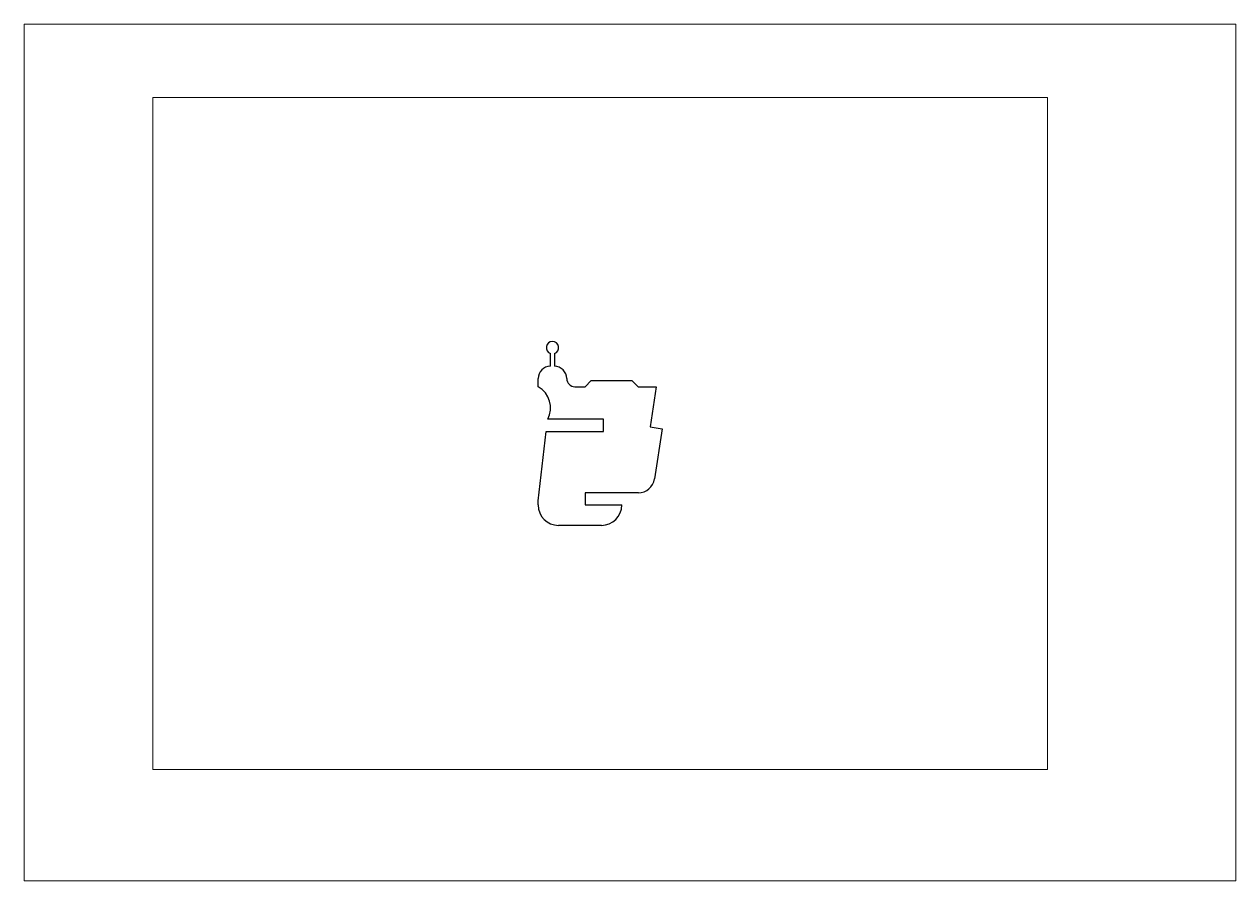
# Paper-space layout 'Layout1' of a CAD drawing. Extents: x 0 to 297, y 0 to 210.
# The model-space entities are those that its viewports show. They can reach past a viewport. Long polylines and large blocks are cut down to what shows.
import ezdxf

# ---------------------------------------------------------------- set-up
doc = ezdxf.new("R2010")
doc.units = 0
doc.header["$MEASUREMENT"] = 0

msp = doc.modelspace()

# ---------------------------------------------------------------- linework, layer by layer
at = {"color": 7, "linetype": 'Continuous'}
for p, q in [((128.98372, 126.13636), (128.98372, 129.2869)), ((129.98372, 129.2869), (129.98372, 126.13636)), ((125.98372, 121.13636), (125.98372, 123.13636)), ((137.48372, 121.13636), (138.98372, 122.63636)), ((138.98372, 122.63636), (148.98372, 122.63636)), ((148.98372, 122.63636), (150.48372, 121.13636)), ((134.98372, 121.13636), (137.48372, 121.13636)), ((150.48372, 121.13636), (154.94842, 121.13636)), ((154.94842, 121.13636), (153.42785, 111.25264)), ((141.98372, 113.13636), (128.33666, 113.13636)), ((141.98372, 110.13636), (141.98372, 113.13636)), ((125.98372, 93.136358), (127.98372, 110.13636)), ((127.98372, 110.13636), (141.98372, 110.13636)), ((153.42785, 111.25264), (156.39297, 110.79647)), ((156.39297, 110.79647), (154.50553, 98.528129)), ((150.55204, 95.136358), (137.47673, 95.136358)), ((137.47673, 95.136358), (137.47673, 92.136358)), ((125.98372, 92.136358), (125.98372, 93.136358)), ((137.47673, 92.136358), (146.48372, 92.136358)), ((141.48372, 87.136358), (130.98372, 87.136358))]:
    msp.add_line(p, q, dxfattribs=at)
for centre, radius, start, end in [((129.48372, 130.70112), 1.5, 289.47122, 250.52878), ((128.98372, 123.13636), 3, 90, 180), ((129.98372, 123.13636), 3, 0, 90), ((134.98372, 123.13636), 2, 180, 270), ((123.02089, 115.91892), 6, 332.36999, 60.40909), ((150.55204, 99.136358), 4, 270, 351.25384), ((130.98372, 92.136358), 5, 180, 270), ((141.48372, 92.136358), 5, 270, 0)]:
    msp.add_arc(centre, radius, start, end, dxfattribs=at)

psp = doc.layouts.get("Layout1")

# ---------------------------------------------------------------- viewports
at = {"layer": '0', "color": 3, "linetype": 'Continuous'}
psp.add_viewport(center=(148.5, 105), size=(297, 210), view_center_point=(148.5, 105), view_height=210, dxfattribs=at)
psp.add_viewport(center=(141.18834, 109.66874), size=(219.33747, 164.74681), view_center_point=(141.18834, 109.66874), view_height=164.74681, status=3, dxfattribs=at)

doc.saveas('drawing.dxf')
